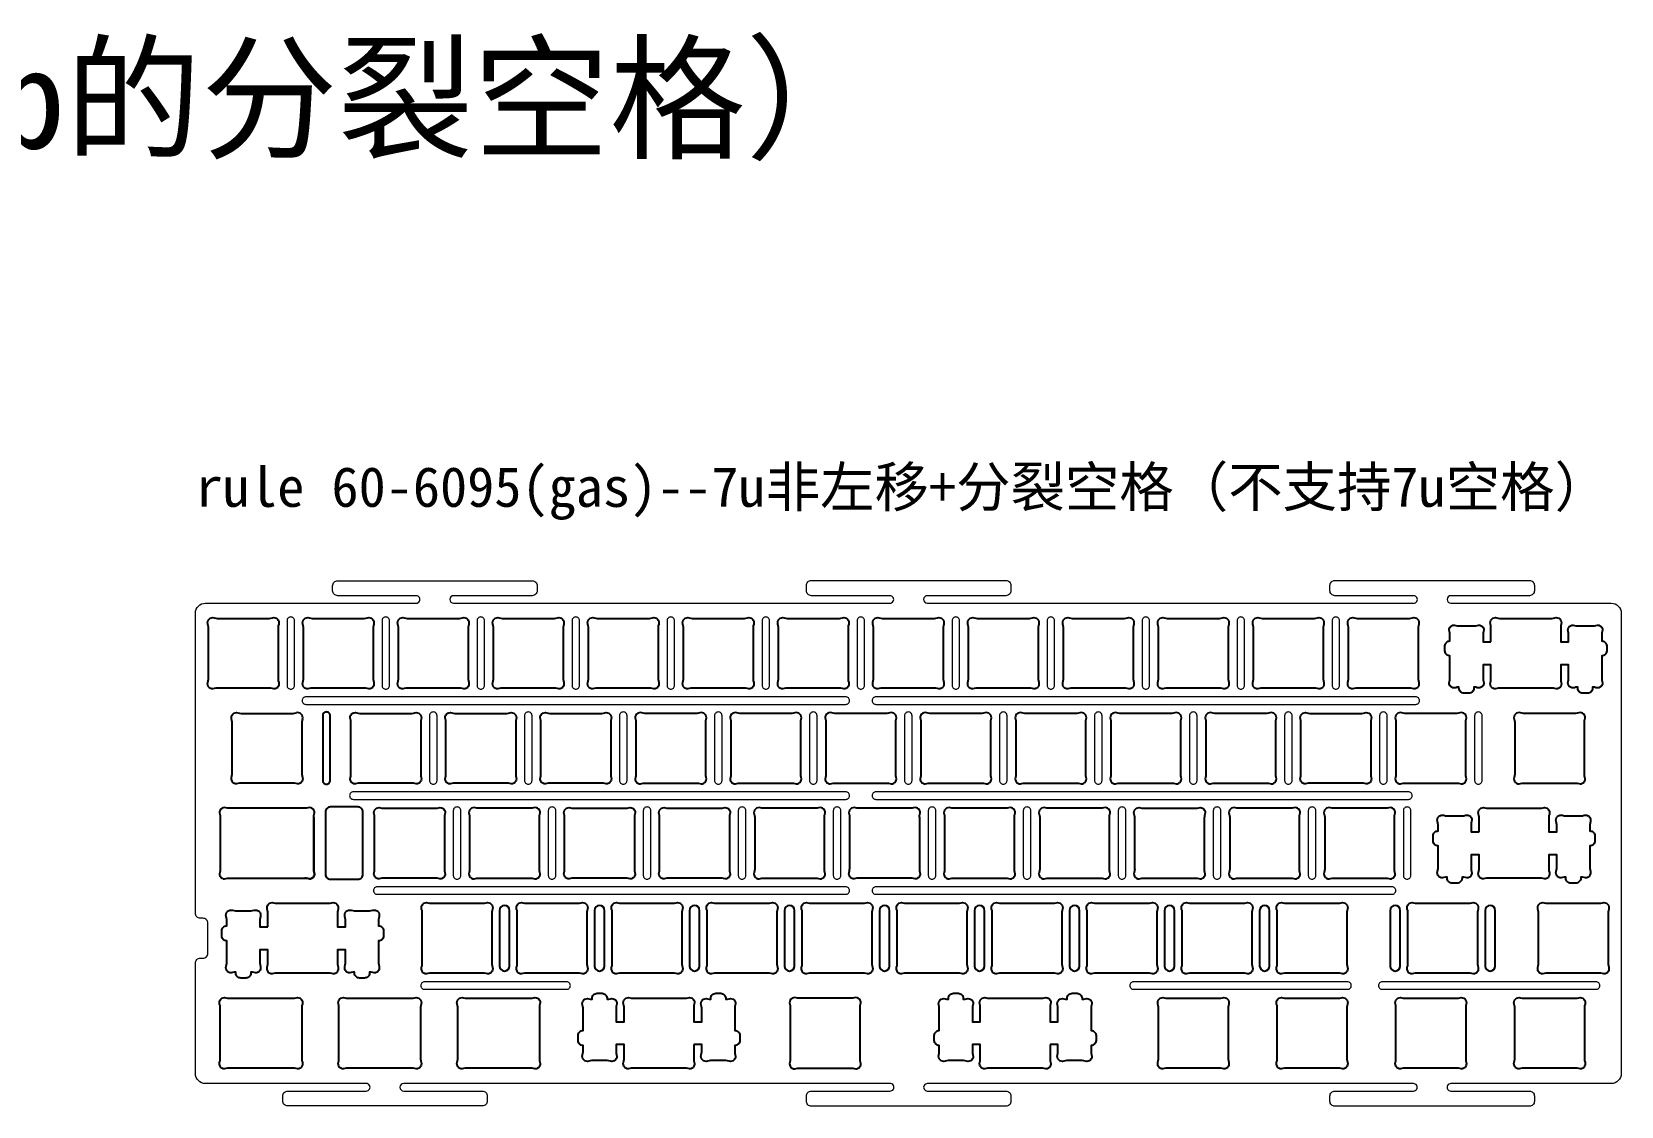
# Model space of a CAD drawing. Header units: millimetres. Extents: x 3201 to 5715, y 849 to 1652.
# Drawn here: x 5396.7 to 5715.5, y 1354.8 to 1570.3 of the extents above; entities that cross this region are included whole.
import ezdxf

# ---------------------------------------------------------------- set-up
doc = ezdxf.new("R2010")
doc.units = ezdxf.units.MM
doc.layers.add('1', color=7, linetype='Continuous', lineweight=0)
doc.styles.add('MtXpl_', font='')
doc.styles.get("Standard").update_dxf_attribs({"font": 'arial.ttf'})
doc.styles.get('MtXpl_').set_extended_font_data('SimSun')

msp = doc.modelspace()

# ---------------------------------------------------------------- linework, layer by layer
at = {"color": 7}
for points in [[(5433.94, 1438.68, 0.078597), (5433.32, 1438.58, -0.612516), (5432.06, 1439.84, 0.078597), (5432.16, 1440.46), (5432.16, 1450.9, 0.095705), (5432.06, 1451.52, -0.612516), (5433.32, 1452.78, 0.078597), (5433.94, 1452.68), (5444.38, 1452.68, 0.078597), (5445, 1452.78, -0.612516), (5446.26, 1451.52, 0.078597), (5446.16, 1450.9), (5446.16, 1440.46, 0.078597), (5446.26, 1439.84, -0.612516), (5445, 1438.58, 0.078597), (5444.38, 1438.68)], [(5452.37, 1452.78, 0.078597), (5452.99, 1452.68), (5463.43, 1452.68, 0.078597), (5464.05, 1452.78, -0.612516), (5465.31, 1451.52, 0.078597), (5465.21, 1450.9), (5465.21, 1440.46, 0.078597), (5465.31, 1439.84, -0.612516), (5464.05, 1438.58, 0.078597), (5463.43, 1438.68), (5452.99, 1438.68, 0.078597), (5452.37, 1438.58, -0.612516), (5451.11, 1439.84, 0.078597), (5451.21, 1440.46), (5451.21, 1450.9, 0.078597), (5451.11, 1451.52, -0.612516)], [(5483.1, 1438.58, 0.078597), (5482.48, 1438.68), (5472.04, 1438.68, 0.078597), (5471.42, 1438.58, -0.612516), (5470.16, 1439.84, 0.078597), (5470.26, 1440.46), (5470.26, 1450.9, 0.078597), (5470.16, 1451.52, -0.612516), (5471.42, 1452.78, 0.078597), (5472.04, 1452.68), (5482.48, 1452.68, 0.078597), (5483.1, 1452.78, -0.612516), (5484.36, 1451.52, 0.078597), (5484.26, 1450.9), (5484.26, 1440.46, 0.078597), (5484.36, 1439.84, -0.612516)], [(5503.41, 1451.52, 0.078597), (5503.31, 1450.9), (5503.31, 1440.46, 0.078597), (5503.41, 1439.84, -0.612516), (5502.15, 1438.58, 0.078597), (5501.53, 1438.68), (5491.09, 1438.68, 0.078597), (5490.47, 1438.58, -0.612516), (5489.21, 1439.84, 0.078597), (5489.31, 1440.46), (5489.31, 1450.9, 0.078597), (5489.21, 1451.52, -0.612516), (5490.47, 1452.78, 0.078597), (5491.09, 1452.68), (5501.53, 1452.68, 0.078597), (5502.15, 1452.78, -0.612516)], [(5510.14, 1438.68, 0.078597), (5509.52, 1438.58, -0.612516), (5508.26, 1439.84, 0.078597), (5508.36, 1440.46), (5508.36, 1450.9, 0.078597), (5508.26, 1451.52, -0.612516), (5509.52, 1452.78, 0.078597), (5510.14, 1452.68), (5520.58, 1452.68, 0.078597), (5521.2, 1452.78, -0.612516), (5522.46, 1451.52, 0.095705), (5522.36, 1450.9), (5522.36, 1440.46, 0.078597), (5522.46, 1439.84, -0.612516), (5521.2, 1438.58, 0.078597), (5520.58, 1438.68)], [(5541.5, 1451.52, 0.078597), (5541.41, 1450.9), (5541.41, 1440.46, 0.078597), (5541.5, 1439.84, -0.612516), (5540.24, 1438.58, 0.078597), (5539.63, 1438.68), (5529.19, 1438.68, 0.078597), (5528.57, 1438.58, -0.612516), (5527.31, 1439.84, 0.078597), (5527.41, 1440.46), (5527.41, 1450.9, 0.078597), (5527.31, 1451.52, -0.612516), (5528.57, 1452.78, 0.078597), (5529.19, 1452.68), (5539.63, 1452.68, 0.078597), (5540.24, 1452.78, -0.612516)], [(5559.29, 1438.58, 0.078597), (5558.68, 1438.68), (5548.24, 1438.68, 0.078597), (5547.62, 1438.58, -0.612516), (5546.36, 1439.84, 0.078597), (5546.46, 1440.46), (5546.46, 1450.9, 0.078597), (5546.36, 1451.52, -0.612516), (5547.62, 1452.78, 0.078597), (5548.24, 1452.68), (5558.68, 1452.68, 0.078597), (5559.29, 1452.78, -0.612516), (5560.55, 1451.52, 0.078597), (5560.46, 1450.9), (5560.46, 1440.46, 0.078597), (5560.55, 1439.84, -0.612516)], [(5579.61, 1451.52, 0.078597), (5579.51, 1450.9), (5579.51, 1440.46, 0.078597), (5579.61, 1439.84, -0.612516), (5578.35, 1438.58, 0.078597), (5577.73, 1438.68), (5567.29, 1438.68, 0.078597), (5566.67, 1438.58, -0.612516), (5565.41, 1439.84, 0.078597), (5565.51, 1440.46), (5565.51, 1450.9, 0.078597), (5565.41, 1451.52, -0.612516), (5566.67, 1452.78, 0.078597), (5567.29, 1452.68), (5577.73, 1452.68, 0.078597), (5578.35, 1452.78, -0.612516)], [(5598.66, 1451.52, 0.078597), (5598.56, 1450.9), (5598.56, 1440.46, 0.078597), (5598.66, 1439.84, -0.612516), (5597.4, 1438.58, 0.078597), (5596.78, 1438.68), (5586.34, 1438.68, 0.078597), (5585.72, 1438.58, -0.612516), (5584.46, 1439.84, 0.078597), (5584.56, 1440.46), (5584.56, 1450.9, 0.078597), (5584.46, 1451.52, -0.612516), (5585.72, 1452.78, 0.078597), (5586.34, 1452.68), (5596.78, 1452.68, 0.078597), (5597.4, 1452.78, -0.612516)], [(5617.71, 1451.52, 0.078597), (5617.61, 1450.9), (5617.61, 1440.46, 0.078597), (5617.71, 1439.84, -0.612516), (5616.45, 1438.58, 0.078597), (5615.83, 1438.68), (5605.39, 1438.68, 0.078597), (5604.77, 1438.58, -0.612516), (5603.51, 1439.84, 0.078597), (5603.61, 1440.46), (5603.61, 1450.9, 0.078597), (5603.51, 1451.52, -0.612516), (5604.77, 1452.78, 0.078597), (5605.39, 1452.68), (5615.83, 1452.68, 0.078597), (5616.45, 1452.78, -0.612516)], [(5636.76, 1451.52, 0.078597), (5636.66, 1450.9), (5636.66, 1440.46, 0.078597), (5636.76, 1439.84, -0.612516), (5635.5, 1438.58, 0.078597), (5634.88, 1438.68), (5624.44, 1438.68, 0.078597), (5623.82, 1438.58, -0.612516), (5622.56, 1439.84, 0.078597), (5622.66, 1440.46), (5622.66, 1450.9, 0.078597), (5622.56, 1451.52, -0.612516), (5623.82, 1452.78, 0.078597), (5624.44, 1452.68), (5634.88, 1452.68, 0.078597), (5635.5, 1452.78, -0.612516)], [(5655.81, 1451.52, 0.078597), (5655.71, 1450.9), (5655.71, 1440.46, 0.078597), (5655.81, 1439.84, -0.612516), (5654.55, 1438.58, 0.078597), (5653.93, 1438.68), (5643.49, 1438.68, 0.078597), (5642.87, 1438.58, -0.612516), (5641.61, 1439.84, 0.078597), (5641.71, 1440.46), (5641.71, 1450.9, 0.078597), (5641.61, 1451.52, -0.612516), (5642.87, 1452.78, 0.078597), (5643.49, 1452.68), (5653.93, 1452.68, 0.078597), (5654.55, 1452.78, -0.612516)], [(5673.6, 1438.58, 0.078597), (5672.98, 1438.68), (5662.54, 1438.68, 0.078597), (5661.92, 1438.58, -0.612516), (5660.66, 1439.84, 0.078597), (5660.76, 1440.46), (5660.76, 1450.9, 0.078597), (5660.66, 1451.52, -0.612516), (5661.92, 1452.78, 0.078597), (5662.54, 1452.68), (5672.98, 1452.68, 0.078597), (5673.6, 1452.78, -0.612516), (5674.86, 1451.52, 0.078597), (5674.76, 1450.9), (5674.76, 1440.46, 0.078597), (5674.86, 1439.84, -0.612516)], [(5461.9, 1433.73, 0.078597), (5462.51, 1433.63), (5472.95, 1433.63, 0.078597), (5473.57, 1433.73, -0.612516), (5474.83, 1432.47, 0.078597), (5474.73, 1431.85), (5474.73, 1421.41, 0.078597), (5474.83, 1420.79, -0.612516), (5473.57, 1419.53, 0.078597), (5472.95, 1419.63), (5462.51, 1419.63, 0.078597), (5461.9, 1419.53, -0.612516), (5460.64, 1420.79, 0.078597), (5460.73, 1421.41), (5460.73, 1431.85, 0.078597), (5460.64, 1432.47, -0.612516)], [(5480.95, 1433.73, 0.078597), (5481.56, 1433.63), (5492, 1433.63, 0.078597), (5492.62, 1433.73, -0.612516), (5493.88, 1432.47, 0.078597), (5493.78, 1431.85), (5493.78, 1421.41, 0.078597), (5493.88, 1420.79, -0.612516), (5492.62, 1419.53, 0.078597), (5492, 1419.63), (5481.56, 1419.63, 0.078597), (5480.95, 1419.53, -0.612516), (5479.69, 1420.79, 0.078597), (5479.78, 1421.41), (5479.78, 1431.85, 0.078597), (5479.69, 1432.47, -0.612516)], [(5512.93, 1432.47, 0.078597), (5512.83, 1431.85), (5512.83, 1421.41, 0.078597), (5512.93, 1420.79, -0.612516), (5511.67, 1419.53, 0.078597), (5511.05, 1419.63), (5500.61, 1419.63, 0.078597), (5500, 1419.53, -0.612516), (5498.74, 1420.79, 0.078597), (5498.83, 1421.41), (5498.83, 1431.85, 0.078597), (5498.74, 1432.47, -0.612516), (5500, 1433.73, 0.078597), (5500.61, 1433.63), (5511.05, 1433.63, 0.078597), (5511.67, 1433.73, -0.612516)], [(5531.98, 1432.47, 0.612516), (5530.72, 1433.73, -0.078597), (5530.1, 1433.63), (5519.66, 1433.63, -0.078597), (5519.05, 1433.73, 0.612516), (5517.79, 1432.47, -0.078597), (5517.88, 1431.85), (5517.88, 1421.41, -0.078597), (5517.79, 1420.79, 0.612516), (5519.05, 1419.53, -0.078597), (5519.66, 1419.63), (5530.1, 1419.63, -0.078597), (5530.72, 1419.53, 0.612516), (5531.98, 1420.79, -0.078597), (5531.88, 1421.41), (5531.88, 1431.85, -0.078597)], [(5551.03, 1432.47, 0.612516), (5549.77, 1433.73, -0.078597), (5549.15, 1433.63), (5538.71, 1433.63, -0.078597), (5538.1, 1433.73, 0.612516), (5536.84, 1432.47, -0.078597), (5536.93, 1431.85), (5536.93, 1421.41, -0.078597), (5536.84, 1420.79, 0.612516), (5538.1, 1419.53, -0.078597), (5538.71, 1419.63), (5549.15, 1419.63, -0.078597), (5549.77, 1419.53, 0.612516), (5551.03, 1420.79, -0.078597), (5550.93, 1421.41), (5550.93, 1431.85, -0.078597)], [(5555.88, 1420.79, 0.612516), (5557.14, 1419.53, -0.078597), (5557.76, 1419.63), (5568.2, 1419.63, -0.078597), (5568.82, 1419.53, 0.612516), (5570.08, 1420.79, -0.078597), (5569.98, 1421.41), (5569.98, 1431.85, -0.078597), (5570.08, 1432.47, 0.612516), (5568.82, 1433.73, -0.078597), (5568.2, 1433.63), (5557.76, 1433.63, -0.078597), (5557.14, 1433.73, 0.612516), (5555.88, 1432.47, -0.078597), (5555.98, 1431.85), (5555.98, 1421.41, -0.078597)], [(5574.93, 1420.79, 0.612516), (5576.19, 1419.53, -0.078597), (5576.81, 1419.63), (5587.25, 1419.63, -0.078597), (5587.87, 1419.53, 0.612516), (5589.13, 1420.79, -0.078597), (5589.03, 1421.41), (5589.03, 1431.85, -0.078597), (5589.13, 1432.47, 0.612516), (5587.87, 1433.73, -0.078597), (5587.25, 1433.63), (5576.81, 1433.63, -0.078597), (5576.19, 1433.73, 0.612516), (5574.93, 1432.47, -0.078597), (5575.03, 1431.85), (5575.03, 1421.41, -0.078597)], [(5627.23, 1432.47, 0.612516), (5625.97, 1433.73, -0.078597), (5625.35, 1433.63), (5614.91, 1433.63, -0.078597), (5614.3, 1433.73, 0.612516), (5613.04, 1432.47, -0.078597), (5613.13, 1431.85), (5613.13, 1421.41, -0.078597), (5613.04, 1420.79, 0.612516), (5614.3, 1419.53, -0.078597), (5614.91, 1419.63), (5625.35, 1419.63, -0.078597), (5625.97, 1419.53, 0.612516), (5627.23, 1420.79, -0.078597), (5627.13, 1421.41), (5627.13, 1431.85, -0.078597)], [(5652.4, 1433.73, 0.078597), (5653.01, 1433.63), (5663.45, 1433.63, 0.078597), (5664.07, 1433.73, -0.612516), (5665.33, 1432.47, 0.078597), (5665.23, 1431.85), (5665.23, 1421.41, 0.078597), (5665.33, 1420.79, -0.612516), (5664.07, 1419.53, 0.078597), (5663.45, 1419.63), (5653.01, 1419.63, 0.078597), (5652.4, 1419.53, -0.612516), (5651.14, 1420.79, 0.078597), (5651.23, 1421.41), (5651.23, 1431.85, 0.078597), (5651.14, 1432.47, -0.612516)], [(5671.45, 1433.73, 0.612516), (5670.19, 1432.47, -0.078597), (5670.28, 1431.85), (5670.28, 1421.41, -0.078597), (5670.19, 1420.79, 0.612516), (5671.45, 1419.53, -0.078597), (5672.06, 1419.63), (5682.5, 1419.63, -0.078597), (5683.12, 1419.53, 0.612516), (5684.38, 1420.79, -0.078597), (5684.28, 1421.41), (5684.28, 1431.85, -0.078597), (5684.38, 1432.47, 0.612516), (5683.12, 1433.73, -0.078597), (5682.5, 1433.63), (5672.06, 1433.63, -0.078597)], [(5708.19, 1432.47, 0.612516), (5706.93, 1433.73, -0.078597), (5706.32, 1433.63), (5695.88, 1433.63, -0.078597), (5695.26, 1433.73, 0.612516), (5694, 1432.47, -0.078597), (5694.1, 1431.85), (5694.1, 1421.41, -0.078597), (5694, 1420.79, 0.612516), (5695.26, 1419.53, -0.078597), (5695.88, 1419.63), (5706.32, 1419.63, -0.078597), (5706.93, 1419.53, 0.612516), (5708.19, 1420.79, -0.078597), (5708.1, 1421.41), (5708.1, 1431.85, -0.078597)], [(5451.52, 1400.58, -0.078597), (5452.14, 1400.48, 0.612516), (5453.4, 1401.74, -0.078597), (5453.3, 1402.36), (5453.3, 1412.8, -0.078597), (5453.4, 1413.42, 0.612516), (5452.14, 1414.68, -0.078597), (5451.52, 1414.58), (5436.31, 1414.58, -0.078597), (5435.69, 1414.68, 0.612516), (5434.43, 1413.42, -0.078597), (5434.53, 1412.8), (5434.53, 1402.36, -0.078597), (5434.43, 1401.74, 0.612516), (5435.69, 1400.48, -0.078597), (5436.31, 1400.58)], [(5479.59, 1401.74, -0.612516), (5478.33, 1400.48, 0.078597), (5477.72, 1400.58), (5467.28, 1400.58, 0.078597), (5466.66, 1400.48, -0.612516), (5465.4, 1401.74, 0.078597), (5465.5, 1402.36), (5465.5, 1412.8, 0.078597), (5465.4, 1413.42, -0.612516), (5466.66, 1414.68, 0.078597), (5467.28, 1414.58), (5477.72, 1414.58, 0.078597), (5478.33, 1414.68, -0.612516), (5479.59, 1413.42, 0.078597), (5479.5, 1412.8), (5479.5, 1402.36, 0.078597)], [(5485.71, 1414.68, 0.612516), (5484.45, 1413.42, -0.078597), (5484.55, 1412.8), (5484.55, 1402.36, -0.078597), (5484.45, 1401.74, 0.612516), (5485.71, 1400.48, -0.078597), (5486.33, 1400.58), (5496.77, 1400.58, -0.078597), (5497.38, 1400.48, 0.612516), (5498.64, 1401.74, -0.078597), (5498.55, 1402.36), (5498.55, 1412.8, -0.078597), (5498.64, 1413.42, 0.612516), (5497.38, 1414.68, -0.078597), (5496.77, 1414.58), (5486.33, 1414.58, -0.078597)], [(5535.48, 1400.48, 0.078597), (5534.87, 1400.58), (5524.43, 1400.58, 0.078597), (5523.81, 1400.48, -0.612516), (5522.55, 1401.74, 0.078597), (5522.65, 1402.36), (5522.65, 1412.8, 0.078597), (5522.55, 1413.42, -0.612516), (5523.81, 1414.68, 0.078597), (5524.43, 1414.58), (5534.87, 1414.58, 0.078597), (5535.48, 1414.68, -0.612516), (5536.74, 1413.42, 0.078597), (5536.65, 1412.8), (5536.65, 1402.36, 0.078597), (5536.74, 1401.74, -0.612516)], [(5555.79, 1413.42, 0.612516), (5554.53, 1414.68, -0.078597), (5553.92, 1414.58), (5543.48, 1414.58, -0.078597), (5542.86, 1414.68, 0.612516), (5541.6, 1413.42, -0.078597), (5541.7, 1412.8), (5541.7, 1402.36, -0.078597), (5541.6, 1401.74, 0.612516), (5542.86, 1400.48, -0.078597), (5543.48, 1400.58), (5553.92, 1400.58, -0.078597), (5554.53, 1400.48, 0.612516), (5555.79, 1401.74, -0.078597), (5555.7, 1402.36), (5555.7, 1412.8, -0.078597)], [(5580.96, 1414.68, 0.612516), (5579.7, 1413.42, -0.078597), (5579.79, 1412.8), (5579.79, 1402.36, -0.078597), (5579.7, 1401.74, 0.612516), (5580.96, 1400.48, -0.078597), (5581.57, 1400.58), (5592.01, 1400.58, -0.078597), (5592.63, 1400.48, 0.612516), (5593.89, 1401.74, -0.078597), (5593.79, 1402.36), (5593.79, 1412.8, -0.078597), (5593.89, 1413.42, 0.612516), (5592.63, 1414.68, -0.078597), (5592.01, 1414.58), (5581.57, 1414.58, -0.078597)], [(5600.01, 1414.68, 0.612516), (5598.75, 1413.42, -0.078597), (5598.85, 1412.8), (5598.85, 1402.36, -0.078597), (5598.75, 1401.74, 0.612516), (5600.01, 1400.48, -0.078597), (5600.63, 1400.58), (5611.07, 1400.58, -0.078597), (5611.68, 1400.48, 0.612516), (5612.94, 1401.74, -0.078597), (5612.85, 1402.36), (5612.85, 1412.8, -0.078597), (5612.94, 1413.42, 0.612516), (5611.68, 1414.68, -0.078597), (5611.07, 1414.58), (5600.63, 1414.58, -0.078597)], [(5638.11, 1414.68, 0.612516), (5636.85, 1413.42, -0.078597), (5636.95, 1412.8), (5636.95, 1402.36, -0.078597), (5636.85, 1401.74, 0.612516), (5638.11, 1400.48, -0.078597), (5638.73, 1400.58), (5649.17, 1400.58, -0.078597), (5649.78, 1400.48, 0.612516), (5651.04, 1401.74, -0.078597), (5650.95, 1402.36), (5650.95, 1412.8, -0.078597), (5651.04, 1413.42, 0.612516), (5649.78, 1414.68, -0.078597), (5649.17, 1414.58), (5638.73, 1414.58, -0.078597)], [(5670.09, 1413.42, 0.612516), (5668.83, 1414.68, -0.078597), (5668.22, 1414.58), (5657.78, 1414.58, -0.078597), (5657.16, 1414.68, 0.612516), (5655.9, 1413.42, -0.078597), (5656, 1412.8), (5656, 1402.36, -0.078597), (5655.9, 1401.74, 0.612516), (5657.16, 1400.48, -0.078597), (5657.78, 1400.58), (5668.22, 1400.58, -0.078597), (5668.83, 1400.48, 0.612516), (5670.09, 1401.74, -0.078597), (5670, 1402.36), (5670, 1412.8, -0.078597)], [(5562.94, 1375.32, 0.612516), (5561.68, 1376.58, -0.078597), (5561.06, 1376.48), (5550.62, 1376.48, -0.078597), (5550, 1376.58, 0.612516), (5548.74, 1375.32, -0.078597), (5548.84, 1374.7), (5548.84, 1364.26, -0.078597), (5548.74, 1363.64, 0.612516), (5550, 1362.38, -0.078597), (5550.62, 1362.48), (5561.06, 1362.48, -0.078597), (5561.68, 1362.38, 0.612516), (5562.94, 1363.64, -0.078597), (5562.84, 1364.26), (5562.84, 1374.7, -0.078597)], [(5636.76, 1375.32, 0.078597), (5636.66, 1374.7), (5636.66, 1364.26, 0.078597), (5636.76, 1363.64, -0.612516), (5635.5, 1362.38, 0.078597), (5634.88, 1362.48), (5624.44, 1362.48, 0.078597), (5623.82, 1362.38, -0.612516), (5622.56, 1363.64, 0.078597), (5622.66, 1364.26), (5622.66, 1374.7, 0.078597), (5622.56, 1375.32, -0.612516), (5623.82, 1376.58, 0.078597), (5624.44, 1376.48), (5634.88, 1376.48, 0.078597), (5635.5, 1376.58, -0.612516)]]:
    msp.add_lwpolyline(points, format="xyb", close=True, dxfattribs=at)
at = {"color": 0}
for points in [[(5689.33, 1447.98), (5689.33, 1450.9, 0.078597), (5689.24, 1451.52, -0.612516), (5690.5, 1452.78, 0.078597), (5691.11, 1452.68), (5701.55, 1452.68, 0.078597), (5702.17, 1452.78, -0.612516), (5703.43, 1451.52, 0.078597), (5703.33, 1450.9), (5703.33, 1447.98), (5704.91, 1447.98), (5704.91, 1449.4, 0.078597), (5704.81, 1450.02, -0.612516), (5706.07, 1451.28, 0.078597), (5706.69, 1451.18), (5709.78, 1451.18, 0.078597), (5710.4, 1451.28, -0.612516), (5711.66, 1450.02, 0.078597), (5711.56, 1449.4), (5711.56, 1448.15, -0.414214), (5712.56, 1447.15), (5712.56, 1446.15, -0.414214), (5711.56, 1445.15), (5711.56, 1440.66, 0.078597), (5711.66, 1440.04, -0.612516), (5710.4, 1438.78, 0.078597), (5709.78, 1438.88), (5709.73, 1438.88), (5709.73, 1438.68, -0.414214), (5708.73, 1437.68), (5707.73, 1437.68, -0.414214), (5706.73, 1438.68), (5706.73, 1438.88), (5706.69, 1438.88, 0.078597), (5706.07, 1438.78, -0.612516), (5704.81, 1440.04, 0.078597), (5704.91, 1440.66), (5704.91, 1443.38), (5703.33, 1443.38), (5703.33, 1440.46, 0.078597), (5703.43, 1439.84, -0.612516), (5702.17, 1438.58, 0.078597), (5701.55, 1438.68), (5691.11, 1438.68, 0.078597), (5690.5, 1438.58, -0.612516), (5689.24, 1439.84, 0.078597), (5689.33, 1440.46), (5689.33, 1443.38), (5687.76, 1443.38), (5687.76, 1440.66, 0.078597), (5687.86, 1440.04, -0.612516), (5686.6, 1438.78, 0.078597), (5685.98, 1438.88), (5685.93, 1438.88), (5685.93, 1438.68, -0.414214), (5684.93, 1437.68), (5683.93, 1437.68, -0.414214), (5682.93, 1438.68), (5682.93, 1438.88), (5682.89, 1438.88, 0.078597), (5682.27, 1438.78, -0.612516), (5681.01, 1440.04, 0.078597), (5681.11, 1440.66), (5681.11, 1445.15, -0.414214), (5680.11, 1446.15), (5680.11, 1447.15, -0.414214), (5681.11, 1448.15), (5681.11, 1449.4, 0.078597), (5681.01, 1450.02, -0.612516), (5682.27, 1451.28, 0.078597), (5682.89, 1451.18), (5685.98, 1451.18, 0.078597), (5686.6, 1451.28, -0.612516), (5687.86, 1450.02, 0.078597), (5687.76, 1449.4), (5687.76, 1447.98)], [(5686.95, 1409.88), (5686.95, 1412.8, 0.078597), (5686.85, 1413.42, -0.612516), (5688.11, 1414.68, 0.078597), (5688.73, 1414.58), (5699.17, 1414.58, 0.078597), (5699.79, 1414.68, -0.612516), (5701.05, 1413.42, 0.078597), (5700.95, 1412.8), (5700.95, 1409.88), (5702.53, 1409.88), (5702.53, 1411.3, 0.078597), (5702.43, 1411.92, -0.612516), (5703.69, 1413.18, 0.078597), (5704.31, 1413.08), (5707.4, 1413.08, 0.078597), (5708.02, 1413.18, -0.612516), (5709.27, 1411.92, 0.078597), (5709.18, 1411.3), (5709.18, 1410.05, -0.414214), (5710.18, 1409.05), (5710.18, 1408.05, -0.414214), (5709.18, 1407.05), (5709.18, 1402.56, 0.078597), (5709.27, 1401.94, -0.612516), (5708.02, 1400.68, 0.078597), (5707.4, 1400.78), (5707.35, 1400.78), (5707.35, 1400.58, -0.414214), (5706.35, 1399.58), (5705.35, 1399.58, -0.414214), (5704.35, 1400.58), (5704.35, 1400.78), (5704.31, 1400.78, 0.078597), (5703.69, 1400.68, -0.612516), (5702.43, 1401.94, 0.078597), (5702.53, 1402.56), (5702.53, 1405.28), (5700.95, 1405.28), (5700.95, 1402.36, 0.078597), (5701.05, 1401.74, -0.612516), (5699.79, 1400.48, 0.078597), (5699.17, 1400.58), (5688.73, 1400.58, 0.078597), (5688.11, 1400.48, -0.612516), (5686.85, 1401.74, 0.078597), (5686.95, 1402.36), (5686.95, 1405.28), (5685.38, 1405.28), (5685.38, 1402.56, 0.078597), (5685.47, 1401.94, -0.612516), (5684.22, 1400.68, 0.078597), (5683.6, 1400.78), (5683.55, 1400.78), (5683.55, 1400.58, -0.414214), (5682.55, 1399.58), (5681.55, 1399.58, -0.414214), (5680.55, 1400.58), (5680.55, 1400.78), (5680.51, 1400.78, 0.078597), (5679.89, 1400.68, -0.612516), (5678.63, 1401.94, 0.078597), (5678.73, 1402.56), (5678.73, 1407.05, -0.414214), (5677.73, 1408.05), (5677.73, 1409.05, -0.414214), (5678.73, 1410.05), (5678.73, 1411.3, 0.078597), (5678.63, 1411.92, -0.612516), (5679.89, 1413.18, 0.078597), (5680.51, 1413.08), (5683.6, 1413.08, 0.078597), (5684.22, 1413.18, -0.612516), (5685.47, 1411.92, 0.078597), (5685.38, 1411.3), (5685.38, 1409.88)], [(5444.07, 1390.83), (5444.07, 1393.75, 0.078597), (5443.97, 1394.37, -0.612516), (5445.23, 1395.63, 0.078597), (5445.84, 1395.53), (5456.29, 1395.53, 0.078597), (5456.9, 1395.63, -0.612516), (5458.16, 1394.37, 0.078597), (5458.07, 1393.75), (5458.07, 1390.83), (5459.64, 1390.83), (5459.64, 1392.25, 0.078597), (5459.54, 1392.87, -0.612516), (5460.8, 1394.13, 0.078597), (5461.42, 1394.03), (5464.51, 1394.03, 0.078597), (5465.13, 1394.13, -0.612516), (5466.39, 1392.87, 0.078597), (5466.29, 1392.25), (5466.29, 1391, -0.414214), (5467.29, 1390), (5467.29, 1389, -0.414214), (5466.29, 1388), (5466.29, 1383.51, 0.078597), (5466.39, 1382.89, -0.612516), (5465.13, 1381.63, 0.078597), (5464.51, 1381.73), (5464.47, 1381.73), (5464.47, 1381.53, -0.414214), (5463.47, 1380.53), (5462.47, 1380.53, -0.414214), (5461.47, 1381.53), (5461.47, 1381.73), (5461.42, 1381.73, 0.078597), (5460.8, 1381.63, -0.612516), (5459.54, 1382.89, 0.078597), (5459.64, 1383.51), (5459.64, 1386.23), (5458.07, 1386.23), (5458.07, 1383.31, 0.078597), (5458.16, 1382.69, -0.612516), (5456.9, 1381.43, 0.078597), (5456.29, 1381.53), (5445.84, 1381.53, 0.078597), (5445.23, 1381.43, -0.612516), (5443.97, 1382.69, 0.078597), (5444.07, 1383.31), (5444.07, 1386.23), (5442.49, 1386.23), (5442.49, 1383.51, 0.078597), (5442.59, 1382.89, -0.612516), (5441.33, 1381.63, 0.078597), (5440.71, 1381.73), (5440.67, 1381.73), (5440.67, 1381.53, -0.414214), (5439.67, 1380.53), (5438.67, 1380.53, -0.414214), (5437.67, 1381.53), (5437.67, 1381.73), (5437.62, 1381.73, 0.078597), (5437, 1381.63, -0.612516), (5435.74, 1382.89, 0.078597), (5435.84, 1383.51), (5435.84, 1388, -0.414214), (5434.84, 1389), (5434.84, 1390, -0.414214), (5435.84, 1391), (5435.84, 1392.25, 0.078597), (5435.74, 1392.87, -0.612516), (5437, 1394.13, 0.078597), (5437.62, 1394.03), (5440.71, 1394.03, 0.078597), (5441.33, 1394.13, -0.612516), (5442.59, 1392.87, 0.078597), (5442.49, 1392.25), (5442.49, 1390.83)], [(5529.5, 1367.18), (5529.5, 1364.26, 0.078597), (5529.6, 1363.64, -0.612516), (5528.34, 1362.38, 0.078597), (5527.72, 1362.48), (5517.28, 1362.48, 0.078597), (5516.66, 1362.38, -0.612516), (5515.4, 1363.64, 0.078597), (5515.5, 1364.26), (5515.5, 1367.18), (5513.93, 1367.18), (5513.93, 1365.76, 0.078597), (5514.02, 1365.14, -0.612516), (5512.76, 1363.88, 0.078597), (5512.15, 1363.98), (5509.06, 1363.98, 0.078597), (5508.44, 1363.88, -0.612516), (5507.18, 1365.14, 0.078597), (5507.28, 1365.76), (5507.28, 1367.01, -0.414214), (5506.28, 1368.01), (5506.28, 1369.01, -0.414214), (5507.28, 1370.01), (5507.28, 1374.5, 0.078597), (5507.18, 1375.12, -0.612516), (5508.44, 1376.38, 0.078597), (5509.06, 1376.28), (5509.1, 1376.28), (5509.1, 1376.48, -0.414214), (5510.1, 1377.48), (5511.1, 1377.48, -0.414214), (5512.1, 1376.48), (5512.1, 1376.28), (5512.15, 1376.28, 0.078597), (5512.76, 1376.38, -0.612516), (5514.02, 1375.12, 0.078597), (5513.93, 1374.5), (5513.93, 1371.78), (5515.5, 1371.78), (5515.5, 1374.7, 0.078597), (5515.4, 1375.32, -0.612516), (5516.66, 1376.58, 0.078597), (5517.28, 1376.48), (5527.72, 1376.48, 0.078597), (5528.34, 1376.58, -0.612516), (5529.6, 1375.32, 0.078597), (5529.5, 1374.7), (5529.5, 1371.78), (5531.08, 1371.78), (5531.08, 1374.5, 0.078597), (5530.98, 1375.12, -0.612516), (5532.24, 1376.38, 0.078597), (5532.86, 1376.28), (5532.9, 1376.28), (5532.9, 1376.48, -0.414214), (5533.9, 1377.48), (5534.9, 1377.48, -0.414214), (5535.9, 1376.48), (5535.9, 1376.28), (5535.95, 1376.28, 0.078597), (5536.56, 1376.38, -0.612516), (5537.82, 1375.12, 0.078597), (5537.73, 1374.5), (5537.73, 1370.01, -0.414214), (5538.73, 1369.01), (5538.73, 1368.01, -0.414214), (5537.73, 1367.01), (5537.73, 1365.76, 0.078597), (5537.82, 1365.14, -0.612516), (5536.56, 1363.88, 0.078597), (5535.95, 1363.98), (5532.86, 1363.98, 0.078597), (5532.24, 1363.88, -0.612516), (5530.98, 1365.14, 0.078597), (5531.08, 1365.76), (5531.08, 1367.18)], [(5600.94, 1367.18), (5600.94, 1364.26, 0.078597), (5601.04, 1363.64, -0.612516), (5599.78, 1362.38, 0.078597), (5599.16, 1362.48), (5588.72, 1362.48, 0.078597), (5588.1, 1362.38, -0.612516), (5586.84, 1363.64, 0.078597), (5586.94, 1364.26), (5586.94, 1367.18), (5585.36, 1367.18), (5585.36, 1365.76, 0.078597), (5585.46, 1365.14, -0.612516), (5584.2, 1363.88, 0.078597), (5583.58, 1363.98), (5580.49, 1363.98, 0.078597), (5579.88, 1363.88, -0.612516), (5578.62, 1365.14, 0.078597), (5578.71, 1365.76), (5578.71, 1367.01, -0.414214), (5577.71, 1368.01), (5577.71, 1369.01, -0.414214), (5578.71, 1370.01), (5578.71, 1374.5, 0.078597), (5578.62, 1375.12, -0.612516), (5579.88, 1376.38, 0.078597), (5580.49, 1376.28), (5580.54, 1376.28), (5580.54, 1376.48, -0.414214), (5581.54, 1377.48), (5582.54, 1377.48, -0.414214), (5583.54, 1376.48), (5583.54, 1376.28), (5583.58, 1376.28, 0.078597), (5584.2, 1376.38, -0.612516), (5585.46, 1375.12, 0.078597), (5585.36, 1374.5), (5585.36, 1371.78), (5586.94, 1371.78), (5586.94, 1374.7, 0.078597), (5586.84, 1375.32, -0.612516), (5588.1, 1376.58, 0.078597), (5588.72, 1376.48), (5599.16, 1376.48, 0.078597), (5599.78, 1376.58, -0.612516), (5601.04, 1375.32, 0.078597), (5600.94, 1374.7), (5600.94, 1371.78), (5602.51, 1371.78), (5602.51, 1374.5, 0.078597), (5602.42, 1375.12, -0.612516), (5603.68, 1376.38, 0.078597), (5604.29, 1376.28), (5604.34, 1376.28), (5604.34, 1376.48, -0.414214), (5605.34, 1377.48), (5606.34, 1377.48, -0.414214), (5607.34, 1376.48), (5607.34, 1376.28), (5607.38, 1376.28, 0.078597), (5608, 1376.38, -0.612516), (5609.26, 1375.12, 0.078597), (5609.16, 1374.5), (5609.16, 1370.01, -0.414214), (5610.16, 1369.01), (5610.16, 1368.01, -0.414214), (5609.16, 1367.01), (5609.16, 1365.76, 0.078597), (5609.26, 1365.14, -0.612516), (5608, 1363.88, 0.078597), (5607.38, 1363.98), (5604.29, 1363.98, 0.078597), (5603.68, 1363.88, -0.612516), (5602.42, 1365.14, 0.078597), (5602.51, 1365.76), (5602.51, 1367.18)]]:
    msp.add_lwpolyline(points, format="xyb", close=True, dxfattribs=at)
at = {"color": 7}
for points in [[(5450.92, 1431.85), (5450.92, 1421.41, 0.078597), (5451.02, 1420.79, -0.612516), (5449.76, 1419.53, 0.078597), (5449.14, 1419.63), (5438.7, 1419.63, 0.078597), (5438.08, 1419.53, -0.612516), (5436.82, 1420.79, 0.078597), (5436.92, 1421.41), (5436.92, 1431.85, 0.078597), (5436.82, 1432.47, -0.612516), (5438.08, 1433.73, 0.078597), (5438.7, 1433.63), (5449.14, 1433.63, 0.078597), (5449.76, 1433.73)], [(5608.08, 1431.85, -0.078597), (5608.18, 1432.47, 0.612516), (5606.92, 1433.73, -0.078597), (5606.3, 1433.63), (5595.86, 1433.63, -0.078597), (5595.25, 1433.73, 0.612516), (5593.99, 1432.47, -0.078597), (5594.08, 1431.85), (5594.08, 1421.41, -0.078597), (5593.99, 1420.79, 0.612516), (5595.25, 1419.53, -0.078597), (5595.86, 1419.63), (5606.3, 1419.63, -0.078597), (5606.92, 1419.53, 0.612516), (5608.18, 1420.79, -0.078597), (5608.08, 1421.41), (5608.08, 1431.85)], [(5646.18, 1431.85, -0.078597), (5646.28, 1432.47, 0.612516), (5645.02, 1433.73, -0.078597), (5644.4, 1433.63), (5633.96, 1433.63, -0.078597), (5633.35, 1433.73, 0.612516), (5632.09, 1432.47, -0.078597), (5632.18, 1431.85), (5632.18, 1421.41, -0.078597), (5632.09, 1420.79, 0.612516), (5633.35, 1419.53, -0.078597), (5633.96, 1419.63), (5644.4, 1419.63, -0.078597), (5645.02, 1419.53, 0.612516), (5646.28, 1420.79, -0.078597), (5646.18, 1421.41), (5646.18, 1431.85)], [(5453.3, 1412.8), (5453.3, 1402.36, 0.078597), (5453.4, 1401.74, -0.612516), (5452.14, 1400.48, 0.078597), (5451.52, 1400.58)], [(5517.6, 1412.8), (5517.6, 1402.36, 0.078597), (5517.69, 1401.74, -0.612516), (5516.43, 1400.48, 0.078597), (5515.82, 1400.58), (5505.38, 1400.58, 0.078597), (5504.76, 1400.48, -0.612516), (5503.5, 1401.74, 0.078597), (5503.6, 1402.36), (5503.6, 1412.8, 0.078597), (5503.5, 1413.42, -0.612516), (5504.76, 1414.68, 0.078597), (5505.38, 1414.58), (5515.82, 1414.58, 0.078597), (5516.43, 1414.68, -0.612516), (5517.69, 1413.42, 0.078597), (5517.6, 1412.8)], [(5574.74, 1412.8, -0.078597), (5574.84, 1413.42, 0.612516), (5573.58, 1414.68, -0.078597), (5572.97, 1414.58), (5562.52, 1414.58, -0.078597), (5561.91, 1414.68, 0.612516), (5560.65, 1413.42, -0.078597), (5560.74, 1412.8), (5560.74, 1402.36)], [(5574.74, 1412.8), (5574.74, 1402.36, 0.078597), (5574.84, 1401.74, -0.612516), (5573.58, 1400.48, 0.078597), (5572.97, 1400.58), (5562.52, 1400.58, 0.078597), (5561.91, 1400.48, -0.612516), (5560.65, 1401.74, 0.078597), (5560.74, 1402.36)], [(5617.9, 1402.36), (5617.9, 1412.8, 0.078597), (5617.8, 1413.42, -0.612516), (5619.06, 1414.68, 0.078597), (5619.68, 1414.58), (5630.12, 1414.58, 0.078597), (5630.73, 1414.68, -0.612516), (5631.99, 1413.42, 0.078597), (5631.9, 1412.8)], [(5617.9, 1402.36, -0.078597), (5617.8, 1401.74, 0.612516), (5619.06, 1400.48, -0.078597), (5619.68, 1400.58), (5630.12, 1400.58, -0.078597), (5630.73, 1400.48, 0.612516), (5631.99, 1401.74, -0.078597), (5631.9, 1402.36), (5631.9, 1412.8)]]:
    msp.add_lwpolyline(points, format="xyb", dxfattribs=at)
at = {"color": 7, "linetype": 'Continuous'}
msp.add_lwpolyline([(5456.58, 1433.16, 0.414214), (5455.83, 1433.91, 0.414214), (5455.08, 1433.16), (5455.08, 1420.16, 0.414214), (5455.83, 1419.41, 0.414214), (5456.58, 1420.16)], format="xyb", close=True, dxfattribs=at)
for points in [[(5456.65, 1414.86, 0.414214), (5455.65, 1413.86), (5455.65, 1401.36, 0.414214), (5456.65, 1400.36), (5462.15, 1400.36, 0.414214), (5463.15, 1401.36), (5463.15, 1413.86, 0.414214), (5462.15, 1414.86)], [(5487.24, 1395.53, 0.078597), (5487.86, 1395.63, -0.612516), (5489.12, 1394.37, 0.078597), (5489.02, 1393.75), (5489.02, 1383.31, 0.078597), (5489.12, 1382.69, -0.612516), (5487.86, 1381.43, 0.078597), (5487.24, 1381.53), (5476.8, 1381.53, 0.078597), (5476.18, 1381.43, -0.612516), (5474.92, 1382.69, 0.078597), (5475.02, 1383.31), (5475.02, 1393.75, 0.078597), (5474.92, 1394.37, -0.612516), (5476.18, 1395.63, 0.078597), (5476.8, 1395.53)], [(5506.29, 1395.53, 0.078597), (5506.91, 1395.63, -0.612516), (5508.17, 1394.37, 0.078597), (5508.07, 1393.75), (5508.07, 1383.31, 0.078597), (5508.17, 1382.69, -0.612516), (5506.91, 1381.43, 0.078597), (5506.29, 1381.53), (5495.85, 1381.53, 0.078597), (5495.23, 1381.43, -0.612516), (5493.97, 1382.69, 0.078597), (5494.07, 1383.31), (5494.07, 1393.75, 0.078597), (5493.97, 1394.37, -0.612516), (5495.23, 1395.63, 0.078597), (5495.85, 1395.53)], [(5525.34, 1395.53, 0.078597), (5525.96, 1395.63, -0.612516), (5527.22, 1394.37, 0.078597), (5527.12, 1393.75), (5527.12, 1383.31, 0.078597), (5527.22, 1382.69, -0.612516), (5525.96, 1381.43, 0.078597), (5525.34, 1381.53), (5514.9, 1381.53, 0.078597), (5514.28, 1381.43, -0.612516), (5513.02, 1382.69, 0.078597), (5513.12, 1383.31), (5513.12, 1393.75, 0.078597), (5513.02, 1394.37, -0.612516), (5514.28, 1395.63, 0.078597), (5514.9, 1395.53)], [(5544.39, 1395.53, 0.078597), (5545.01, 1395.63, -0.612516), (5546.27, 1394.37, 0.078597), (5546.17, 1393.75), (5546.17, 1383.31, 0.078597), (5546.27, 1382.69, -0.612516), (5545.01, 1381.43, 0.078597), (5544.39, 1381.53), (5533.95, 1381.53, 0.078597), (5533.33, 1381.43, -0.612516), (5532.07, 1382.69, 0.078597), (5532.17, 1383.31), (5532.17, 1393.75, 0.078597), (5532.07, 1394.37, -0.612516), (5533.33, 1395.63, 0.078597), (5533.95, 1395.53)], [(5563.44, 1395.53, 0.078597), (5564.06, 1395.63, -0.612516), (5565.32, 1394.37, 0.078597), (5565.22, 1393.75), (5565.22, 1383.31, 0.078597), (5565.32, 1382.69, -0.612516), (5564.06, 1381.43, 0.078597), (5563.44, 1381.53), (5553, 1381.53, 0.078597), (5552.38, 1381.43, -0.612516), (5551.12, 1382.69, 0.078597), (5551.22, 1383.31), (5551.22, 1393.75, 0.078597), (5551.12, 1394.37, -0.612516), (5552.38, 1395.63, 0.078597), (5553, 1395.53)], [(5582.49, 1395.53, 0.078597), (5583.11, 1395.63, -0.612516), (5584.37, 1394.37, 0.078597), (5584.27, 1393.75), (5584.27, 1383.31, 0.078597), (5584.37, 1382.69, -0.612516), (5583.11, 1381.43, 0.078597), (5582.49, 1381.53), (5572.05, 1381.53, 0.078597), (5571.43, 1381.43, -0.612516), (5570.17, 1382.69, 0.078597), (5570.27, 1383.31), (5570.27, 1393.75, 0.078597), (5570.17, 1394.37, -0.612516), (5571.43, 1395.63, 0.078597), (5572.05, 1395.53)], [(5601.54, 1395.53, 0.078597), (5602.16, 1395.63, -0.612516), (5603.42, 1394.37, 0.078597), (5603.32, 1393.75), (5603.32, 1383.31, 0.078597), (5603.42, 1382.69, -0.612516), (5602.16, 1381.43, 0.078597), (5601.54, 1381.53), (5591.1, 1381.53, 0.078597), (5590.48, 1381.43, -0.612516), (5589.22, 1382.69, 0.078597), (5589.32, 1383.31), (5589.32, 1393.75, 0.078597), (5589.22, 1394.37, -0.612516), (5590.48, 1395.63, 0.078597), (5591.1, 1395.53)], [(5620.59, 1395.53, 0.078597), (5621.21, 1395.63, -0.612516), (5622.47, 1394.37, 0.078597), (5622.37, 1393.75), (5622.37, 1383.31, 0.078597), (5622.47, 1382.69, -0.612516), (5621.21, 1381.43, 0.078597), (5620.59, 1381.53), (5610.15, 1381.53, 0.078597), (5609.53, 1381.43, -0.612516), (5608.27, 1382.69, 0.078597), (5608.37, 1383.31), (5608.37, 1393.75, 0.078597), (5608.27, 1394.37, -0.612516), (5609.53, 1395.63, 0.078597), (5610.15, 1395.53)], [(5639.64, 1395.53, 0.078597), (5640.26, 1395.63, -0.612516), (5641.52, 1394.37, 0.078597), (5641.42, 1393.75), (5641.42, 1383.31, 0.078597), (5641.52, 1382.69, -0.612516), (5640.26, 1381.43, 0.078597), (5639.64, 1381.53), (5629.2, 1381.53, 0.078597), (5628.58, 1381.43, -0.612516), (5627.32, 1382.69, 0.078597), (5627.42, 1383.31), (5627.42, 1393.75, 0.078597), (5627.32, 1394.37, -0.612516), (5628.58, 1395.63, 0.078597), (5629.2, 1395.53)], [(5658.69, 1395.53, 0.078597), (5659.31, 1395.63, -0.612516), (5660.57, 1394.37, 0.078597), (5660.47, 1393.75), (5660.47, 1383.31, 0.078597), (5660.57, 1382.69, -0.612516), (5659.31, 1381.43, 0.078597), (5658.69, 1381.53), (5648.25, 1381.53, 0.078597), (5647.63, 1381.43, -0.612516), (5646.37, 1382.69, 0.078597), (5646.47, 1383.31), (5646.47, 1393.75, 0.078597), (5646.37, 1394.37, -0.612516), (5647.63, 1395.63, 0.078597), (5648.25, 1395.53)], [(5684.89, 1395.53, 0.078597), (5685.5, 1395.63, -0.612516), (5686.76, 1394.37, 0.078597), (5686.67, 1393.75), (5686.67, 1383.31, 0.078597), (5686.76, 1382.69, -0.612516), (5685.5, 1381.43, 0.078597), (5684.89, 1381.53), (5674.44, 1381.53, 0.078597), (5673.83, 1381.43, -0.612516), (5672.57, 1382.69, 0.078597), (5672.67, 1383.31), (5672.67, 1393.75, 0.078597), (5672.57, 1394.37, -0.612516), (5673.83, 1395.63, 0.078597), (5674.44, 1395.53)], [(5711.08, 1395.53, 0.078597), (5711.7, 1395.63, -0.612516), (5712.96, 1394.37, 0.078597), (5712.86, 1393.75), (5712.86, 1383.31, 0.078597), (5712.96, 1382.69, -0.612516), (5711.7, 1381.43, 0.078597), (5711.08, 1381.53), (5700.64, 1381.53, 0.078597), (5700.02, 1381.43, -0.612516), (5698.76, 1382.69, 0.078597), (5698.86, 1383.31), (5698.86, 1393.75, 0.078597), (5698.76, 1394.37, -0.612516), (5700.02, 1395.63, 0.078597), (5700.64, 1395.53)], [(5451, 1375.32, 0.078597), (5450.91, 1374.7), (5450.91, 1364.26, 0.078597), (5451, 1363.64, -0.612516), (5449.75, 1362.38, 0.078597), (5449.13, 1362.48), (5436.3, 1362.48, 0.078597), (5435.68, 1362.38, -0.612516), (5434.42, 1363.64, 0.078597), (5434.52, 1364.26), (5434.52, 1374.7, 0.078597), (5434.42, 1375.32, -0.612516), (5435.68, 1376.58, 0.078597), (5436.3, 1376.48), (5449.13, 1376.48, 0.078597), (5449.75, 1376.58, -0.612516)], [(5474.82, 1375.32, 0.078597), (5474.72, 1374.7), (5474.72, 1364.26, 0.078597), (5474.82, 1363.64, -0.612516), (5473.56, 1362.38, 0.078597), (5472.94, 1362.48), (5460.11, 1362.48, 0.078597), (5459.5, 1362.38, -0.612516), (5458.24, 1363.64, 0.078597), (5458.33, 1364.26), (5458.33, 1374.7, 0.078597), (5458.24, 1375.32, -0.612516), (5459.5, 1376.58, 0.078597), (5460.11, 1376.48), (5472.94, 1376.48, 0.078597), (5473.56, 1376.58, -0.612516)], [(5498.64, 1375.32, 0.078597), (5498.55, 1374.7), (5498.55, 1364.26, 0.078597), (5498.64, 1363.64, -0.612516), (5497.38, 1362.38, 0.078597), (5496.77, 1362.48), (5483.94, 1362.48, 0.078597), (5483.32, 1362.38, -0.612516), (5482.06, 1363.64, 0.078597), (5482.16, 1364.26), (5482.16, 1374.7, 0.078597), (5482.06, 1375.32, -0.612516), (5483.32, 1376.58, 0.078597), (5483.94, 1376.48), (5496.77, 1376.48, 0.078597), (5497.38, 1376.58, -0.612516)], [(5660.57, 1375.32, 0.078597), (5660.47, 1374.7), (5660.47, 1364.26, 0.078597), (5660.57, 1363.64, -0.612516), (5659.31, 1362.38, 0.078597), (5658.69, 1362.48), (5648.25, 1362.48, 0.078597), (5647.63, 1362.38, -0.612516), (5646.37, 1363.64, 0.078597), (5646.47, 1364.26), (5646.47, 1374.7, 0.078597), (5646.37, 1375.32, -0.612516), (5647.63, 1376.58, 0.078597), (5648.25, 1376.48), (5658.69, 1376.48, 0.078597), (5659.31, 1376.58, -0.612516)], [(5684.38, 1375.32, 0.078597), (5684.28, 1374.7), (5684.28, 1364.26, 0.078597), (5684.38, 1363.64, -0.612516), (5683.12, 1362.38, 0.078597), (5682.51, 1362.48), (5672.06, 1362.48, 0.078597), (5671.45, 1362.38, -0.612516), (5670.19, 1363.64, 0.078597), (5670.28, 1364.26), (5670.28, 1374.7, 0.078597), (5670.19, 1375.32, -0.612516), (5671.45, 1376.58, 0.078597), (5672.06, 1376.48), (5682.51, 1376.48, 0.078597), (5683.12, 1376.58, -0.612516)], [(5695.26, 1376.58, 0.078597), (5695.88, 1376.48), (5706.32, 1376.48, 0.078597), (5706.94, 1376.58, -0.612516), (5708.2, 1375.32, 0.078597), (5708.1, 1374.7), (5708.1, 1364.26, 0.078597), (5708.2, 1363.64, -0.612516), (5706.94, 1362.38, 0.078597), (5706.32, 1362.48), (5695.88, 1362.48, 0.078597), (5695.26, 1362.38, -0.612516), (5694, 1363.64, 0.078597), (5694.1, 1364.26), (5694.1, 1374.7, 0.078597), (5694, 1375.32, -0.612516)]]:
    msp.add_lwpolyline(points, format="xyb", close=True)
for points in [[(5492.55, 1382.95), (5492.55, 1394.11, 1), (5490.55, 1394.11)], [(5490.55, 1394.11), (5490.55, 1382.95, 1), (5492.55, 1382.95)], [(5511.6, 1382.95), (5511.6, 1394.11, 1), (5509.6, 1394.11)], [(5509.6, 1394.11), (5509.6, 1382.95, 1), (5511.6, 1382.95)], [(5530.65, 1382.95), (5530.65, 1394.11, 1), (5528.65, 1394.11)], [(5528.65, 1394.11), (5528.65, 1382.95, 1), (5530.65, 1382.95)], [(5549.7, 1382.95), (5549.7, 1394.11, 1), (5547.7, 1394.11)], [(5547.7, 1394.11), (5547.7, 1382.95, 1), (5549.7, 1382.95)], [(5568.75, 1382.95), (5568.75, 1394.11, 1), (5566.75, 1394.11)], [(5566.75, 1394.11), (5566.75, 1382.95, 1), (5568.75, 1382.95)], [(5587.8, 1382.95), (5587.8, 1394.11, 1), (5585.8, 1394.11)], [(5585.8, 1394.11), (5585.8, 1382.95, 1), (5587.8, 1382.95)], [(5606.85, 1382.95), (5606.85, 1394.11, 1), (5604.85, 1394.11)], [(5604.85, 1394.11), (5604.85, 1382.95, 1), (5606.85, 1382.95)], [(5625.9, 1382.95), (5625.9, 1394.11, 1), (5623.9, 1394.11)], [(5623.9, 1394.11), (5623.9, 1382.95, 1), (5625.9, 1382.95)], [(5644.95, 1382.95), (5644.95, 1394.11, 1), (5642.95, 1394.11)], [(5642.95, 1394.11), (5642.95, 1382.95, 1), (5644.95, 1382.95)], [(5671.14, 1382.95), (5671.14, 1394.11, 1), (5669.14, 1394.11)], [(5669.14, 1394.11), (5669.14, 1382.95, 1), (5671.14, 1382.95)], [(5690.19, 1382.95), (5690.19, 1394.12, 1), (5688.19, 1394.12)], [(5688.19, 1394.12), (5688.19, 1382.95, 1), (5690.19, 1382.95)]]:
    msp.add_lwpolyline(points, format="xyb")
at = {"color": 7}
for centre, radius, start, end in [((5450.07, 1432.78), 1, 342.0237, 107.9763), ((5452.92, 1431.85), 2, 162.0237, 180)]:
    msp.add_arc(centre, radius, start, end, dxfattribs=at)
at = {"layer": '1'}
msp.add_lwpolyline([(5432.06, 1391.53, 0.414214), (5431.06, 1392.53), (5430.56, 1392.53, -0.414214), (5429.56, 1393.53), (5429.56, 1453.73, -0.414214), (5431.56, 1455.73), (5473.83, 1455.73, 1.006341), (5473.83, 1457.23), (5458.08, 1457.23, -0.414214), (5457.08, 1458.23), (5457.08, 1459.23, -0.414214), (5458.08, 1460.23), (5497.08, 1460.23, -0.414214), (5498.08, 1459.23), (5498.08, 1458.23, -0.414214), (5497.08, 1457.23), (5481.33, 1457.23, 0.999996), (5481.33, 1455.73), (5568.82, 1455.73, 1.004198), (5568.82, 1457.23), (5553.07, 1457.23, -0.414214), (5552.07, 1458.23), (5552.07, 1459.28, -0.414214), (5553.07, 1460.28), (5592.07, 1460.28, -0.414214), (5593.07, 1459.28), (5593.07, 1458.23, -0.414214), (5592.07, 1457.23), (5576.32, 1457.23, 0.999996), (5576.32, 1455.73), (5673.8, 1455.73, 1.070015), (5673.8, 1457.23), (5658.05, 1457.23, -0.414214), (5657.05, 1458.23), (5657.05, 1459.28, -0.414214), (5658.05, 1460.28), (5697.05, 1460.28, -0.414214), (5698.05, 1459.28), (5698.05, 1458.23, -0.414214), (5697.05, 1457.23), (5681.3, 1457.23, 0.999996), (5681.3, 1455.73), (5713.46, 1455.73, -0.414214), (5715.46, 1453.73), (5715.46, 1361.38, -0.414213), (5713.46, 1359.38), (5681.3, 1359.38, 1.000003), (5681.3, 1357.88), (5697.05, 1357.88, -0.414214), (5698.05, 1356.88), (5698.05, 1355.83, -0.414214), (5697.05, 1354.83), (5658.05, 1354.83, -0.414214), (5657.05, 1355.83), (5657.05, 1356.88, -0.414214), (5658.05, 1357.88), (5673.8, 1357.88, 1.000004), (5673.8, 1359.38), (5576.32, 1359.38, 1.000003), (5576.32, 1357.88), (5592.07, 1357.88, -0.414214), (5593.07, 1356.88), (5593.07, 1355.83, -0.414214), (5592.07, 1354.83), (5553.07, 1354.83, -0.428049), (5552.07, 1355.88), (5552.07, 1356.88, -0.414214), (5553.07, 1357.88), (5568.82, 1357.88, 1.06449), (5568.82, 1359.38), (5471.33, 1359.38, 0.999996), (5471.33, 1357.88), (5487.08, 1357.88, -0.414214), (5488.08, 1356.88), (5488.08, 1355.88, -0.414214), (5487.08, 1354.88), (5448.08, 1354.88, -0.414214), (5447.08, 1355.88), (5447.08, 1356.88, -0.414214), (5448.08, 1357.88), (5463.83, 1357.88, 1.006341), (5463.83, 1359.38), (5431.56, 1359.38, -0.414214), (5429.56, 1361.38), (5429.56, 1383.53, -0.414214), (5430.56, 1384.53), (5431.06, 1384.53, 0.414214), (5432.06, 1385.53)], format="xyb", close=True, dxfattribs=at)
at = {"layer": '1', "color": 7, "linetype": 'Continuous', "lineweight": 18}
for points in [[(5447.93, 1439.21, 0.414214), (5448.68, 1438.46, 0.414214), (5449.43, 1439.21), (5449.43, 1452.21, 0.414214), (5448.68, 1452.96, 0.414214), (5447.93, 1452.21)], [(5466.98, 1452.21), (5466.98, 1439.21, 0.414214), (5467.73, 1438.46, 0.414214), (5468.48, 1439.21), (5468.48, 1452.21, 0.414214), (5467.73, 1452.96, 0.414214)], [(5486.03, 1452.21), (5486.03, 1439.21, 0.414214), (5486.78, 1438.46, 0.414214), (5487.53, 1439.21), (5487.53, 1452.21, 0.414214), (5486.78, 1452.96, 0.414214)], [(5505.08, 1452.21), (5505.08, 1439.21, 0.414214), (5505.83, 1438.46, 0.414214), (5506.58, 1439.21), (5506.58, 1452.21, 0.414214), (5505.83, 1452.96, 0.414214)], [(5524.13, 1452.21), (5524.13, 1439.21, 0.414214), (5524.88, 1438.46, 0.414214), (5525.63, 1439.21), (5525.63, 1452.21, 0.414214), (5524.88, 1452.96, 0.414214)], [(5543.18, 1452.21), (5543.18, 1439.21, 0.414214), (5543.93, 1438.46, 0.414214), (5544.68, 1439.21), (5544.68, 1452.21, 0.414214), (5543.93, 1452.96, 0.414214)], [(5562.23, 1452.21), (5562.23, 1439.21, 0.414214), (5562.98, 1438.46, 0.414214), (5563.73, 1439.21), (5563.73, 1452.21, 0.414214), (5562.98, 1452.96, 0.414214)], [(5581.28, 1452.21), (5581.28, 1439.21, 0.414214), (5582.03, 1438.46, 0.414214), (5582.78, 1439.21), (5582.78, 1452.21, 0.414214), (5582.03, 1452.96, 0.414214)], [(5600.33, 1452.21), (5600.33, 1439.21, 0.414214), (5601.08, 1438.46, 0.414214), (5601.83, 1439.21), (5601.83, 1452.21, 0.414214), (5601.08, 1452.96, 0.414214)], [(5619.38, 1452.21), (5619.38, 1439.21, 0.414214), (5620.13, 1438.46, 0.414214), (5620.88, 1439.21), (5620.88, 1452.21, 0.414214), (5620.13, 1452.96, 0.414214)], [(5638.43, 1452.21), (5638.43, 1439.21, 0.414214), (5639.18, 1438.46, 0.414214), (5639.93, 1439.21), (5639.93, 1452.21, 0.414214), (5639.18, 1452.96, 0.414214)], [(5657.48, 1452.21), (5657.48, 1439.21, 0.414214), (5658.23, 1438.46, 0.414214), (5658.98, 1439.21), (5658.98, 1452.21, 0.414214), (5658.23, 1452.96, 0.414214)], [(5451.71, 1435.43), (5559.96, 1435.43, 0.414214), (5560.71, 1436.18, 0.414214), (5559.96, 1436.93), (5451.71, 1436.93, 0.414214), (5450.96, 1436.18, 0.414214)], [(5566.01, 1435.43), (5674.26, 1435.43, 0.414214), (5675.01, 1436.18, 0.414214), (5674.26, 1436.93), (5566.01, 1436.93, 0.414214), (5565.26, 1436.18, 0.414214)], [(5476.51, 1420.16, 0.414214), (5477.26, 1419.41, 0.414214), (5478.01, 1420.16), (5478.01, 1433.16, 0.414214), (5477.26, 1433.91, 0.414214), (5476.51, 1433.16)], [(5495.56, 1433.16), (5495.56, 1420.16, 0.414214), (5496.31, 1419.41, 0.414214), (5497.06, 1420.16), (5497.06, 1433.16, 0.414214), (5496.31, 1433.91, 0.414214)], [(5514.61, 1433.16), (5514.61, 1420.16, 0.414214), (5515.36, 1419.41, 0.414214), (5516.11, 1420.16), (5516.11, 1433.16, 0.414214), (5515.36, 1433.91, 0.414214)], [(5533.66, 1433.16), (5533.66, 1420.16, 0.414214), (5534.41, 1419.41, 0.414214), (5535.16, 1420.16), (5535.16, 1433.16, 0.414214), (5534.41, 1433.91, 0.414214)], [(5552.71, 1433.16), (5552.71, 1420.16, 0.414214), (5553.46, 1419.41, 0.414214), (5554.21, 1420.16), (5554.21, 1433.16, 0.414214), (5553.46, 1433.91, 0.414214)], [(5571.76, 1433.16), (5571.76, 1420.16, 0.414214), (5572.51, 1419.41, 0.414214), (5573.26, 1420.16), (5573.26, 1433.16, 0.414214), (5572.51, 1433.91, 0.414214)], [(5590.81, 1433.16), (5590.81, 1420.16, 0.414214), (5591.56, 1419.41, 0.414214), (5592.31, 1420.16), (5592.31, 1433.16, 0.414214), (5591.56, 1433.91, 0.414214)], [(5609.86, 1433.16), (5609.86, 1420.16, 0.414214), (5610.61, 1419.41, 0.414214), (5611.36, 1420.16), (5611.36, 1433.16, 0.414214), (5610.61, 1433.91, 0.414214)], [(5628.91, 1433.16), (5628.91, 1420.16, 0.414214), (5629.66, 1419.41, 0.414214), (5630.41, 1420.16), (5630.41, 1433.16, 0.414214), (5629.66, 1433.91, 0.414214)], [(5647.96, 1433.16), (5647.96, 1420.16, 0.414214), (5648.71, 1419.41, 0.414214), (5649.46, 1420.16), (5649.46, 1433.16, 0.414214), (5648.71, 1433.91, 0.414214)], [(5667.01, 1433.16), (5667.01, 1420.16, 0.414214), (5667.76, 1419.41, 0.414214), (5668.51, 1420.16), (5668.51, 1433.16, 0.414214), (5667.76, 1433.91, 0.414214)], [(5686.06, 1433.16), (5686.06, 1420.16, 0.414214), (5686.81, 1419.41, 0.414214), (5687.56, 1420.16), (5687.56, 1433.16, 0.414214), (5686.81, 1433.91, 0.414214)], [(5461.23, 1417.88, 0.414214), (5460.48, 1417.13, 0.414214), (5461.23, 1416.38), (5559.96, 1416.38, 0.414214), (5560.71, 1417.13, 0.414214), (5559.96, 1417.88)], [(5566.01, 1417.88, 0.414214), (5565.26, 1417.13, 0.414214), (5566.01, 1416.38), (5672.78, 1416.38, 0.414214), (5673.53, 1417.13, 0.414214), (5672.78, 1417.88)], [(5481.27, 1414.11), (5481.27, 1401.11, 0.414214), (5482.02, 1400.36, 0.414214), (5482.77, 1401.11), (5482.77, 1414.11, 0.414214), (5482.02, 1414.86, 0.414214)], [(5500.32, 1414.11), (5500.32, 1401.11, 0.414214), (5501.07, 1400.36, 0.414214), (5501.82, 1401.11), (5501.82, 1414.11, 0.414214), (5501.07, 1414.86, 0.414214)], [(5519.37, 1414.11), (5519.37, 1401.11, 0.414214), (5520.12, 1400.36, 0.414214), (5520.87, 1401.11), (5520.87, 1414.11, 0.414214), (5520.12, 1414.86, 0.414214)], [(5538.42, 1414.11), (5538.42, 1401.11, 0.414214), (5539.17, 1400.36, 0.414214), (5539.92, 1401.11), (5539.92, 1414.11, 0.414214), (5539.17, 1414.86, 0.414214)], [(5557.47, 1414.11), (5557.47, 1401.11, 0.414214), (5558.22, 1400.36, 0.414214), (5558.97, 1401.11), (5558.97, 1414.11, 0.414214), (5558.22, 1414.86, 0.414214)], [(5576.52, 1414.11), (5576.52, 1401.11, 0.414214), (5577.27, 1400.36, 0.414214), (5578.02, 1401.11), (5578.02, 1414.11, 0.414214), (5577.27, 1414.86, 0.414214)], [(5595.57, 1414.11), (5595.57, 1401.11, 0.414214), (5596.32, 1400.36, 0.414214), (5597.07, 1401.11), (5597.07, 1414.11, 0.414214), (5596.32, 1414.86, 0.414214)], [(5614.62, 1414.11), (5614.62, 1401.11, 0.414214), (5615.37, 1400.36, 0.414214), (5616.12, 1401.11), (5616.12, 1414.11, 0.414214), (5615.37, 1414.86, 0.414214)], [(5633.67, 1414.11), (5633.67, 1401.11, 0.414214), (5634.42, 1400.36, 0.414214), (5635.17, 1401.11), (5635.17, 1414.11, 0.414214), (5634.42, 1414.86, 0.414214)], [(5652.72, 1414.11), (5652.72, 1401.11, 0.414214), (5653.47, 1400.36, 0.414214), (5654.22, 1401.11), (5654.22, 1414.11, 0.414214), (5653.47, 1414.86, 0.414214)], [(5671.77, 1414.11), (5671.77, 1401.11, 0.414214), (5672.52, 1400.36, 0.414214), (5673.27, 1401.11), (5673.27, 1414.11, 0.414214), (5672.52, 1414.86, 0.414214)], [(5466, 1397.33), (5559.96, 1397.33, 0.414214), (5560.71, 1398.08, 0.414214), (5559.96, 1398.83), (5466, 1398.83, 0.414214), (5465.25, 1398.08, 0.414214)], [(5566.01, 1397.33), (5669.5, 1397.33, 0.414214), (5670.25, 1398.08, 0.414214), (5669.5, 1398.83), (5566.01, 1398.83, 0.414214), (5565.26, 1398.08, 0.414214)], [(5475.52, 1378.28), (5504, 1378.28, 0.414214), (5504.75, 1379.03, 0.414214), (5504, 1379.78), (5475.52, 1379.78, 0.414214), (5474.77, 1379.03, 0.414214)], [(5617.69, 1379.78, 0.414214), (5616.94, 1379.03, 0.414214), (5617.69, 1378.28), (5660.59, 1378.28, 0.414214), (5661.34, 1379.03, 0.414214), (5660.59, 1379.78)], [(5667.54, 1379.78, 0.414214), (5666.79, 1379.03, 0.414214), (5667.54, 1378.28), (5710.44, 1378.28, 0.414214), (5711.19, 1379.03, 0.414214), (5710.44, 1379.78)]]:
    msp.add_lwpolyline(points, format="xyb", close=True, dxfattribs=at)

# ---------------------------------------------------------------- texts
at = {"color": 7, "style": 'MtXpl_'}
msp.add_text('rule 60-6095(gas)--7u非左移+分裂空格（不支持7u空格）', height=8, dxfattribs=at).set_placement((5429.63, 1475.05))
at = {"insert": (5076.53, 1566.98), "char_height": 20, "attachment_point": 1}
msp.add_mtext_dynamic_manual_height_columns('{\\fSimSun|b0|i0|c134|p2;6095整活定位板（wkl/hhkb的分裂空格）}', width=662.325, gutter_width=12.5, heights=[0], dxfattribs=at)

doc.saveas('drawing.dxf')
